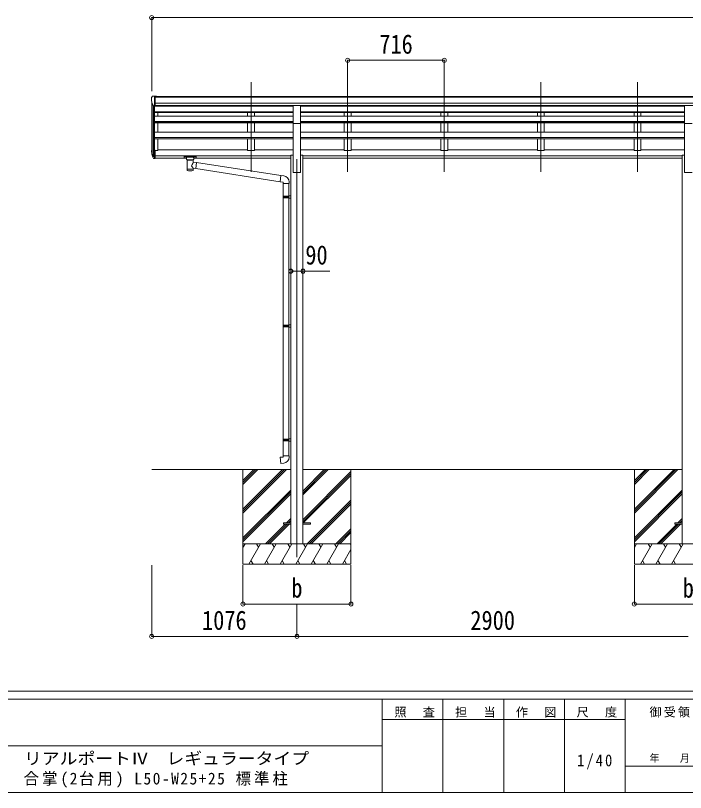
# Model space of a CAD drawing. Units: millimetres at full size. Extents: x -8385 to 33752, y -10062 to 5787.
# Drawn here: x 31 to 4994, y -5853 to -97 of the extents above; entities that cross this region are included whole.
import ezdxf
from ezdxf.enums import TextEntityAlignment as Align

# ---------------------------------------------------------------- set-up
doc = ezdxf.new("R2010")
doc.units = ezdxf.units.MM
doc.header["$LTSCALE"] = 30
doc.header["$PDMODE"] = 32
doc.header["$PDSIZE"] = 30
for name, color, linetype, lineweight in [('0-0_0', 7, 'Continuous', 9), ('0-1_本体', 4, 'Continuous', 9), ('0-2_部品', 7, 'Continuous', 9), ('0-8_PARTS2', 2, 'Continuous', 9), ('0-A_寸法', 6, 'Continuous', 9), ('F-0_240', 7, 'Continuous', 9)]:
    doc.layers.add(name, color=color, linetype=linetype, lineweight=lineweight)
doc.styles.add('ＭＳ ゴシック', font='')
doc.styles.get('ＭＳ ゴシック').set_extended_font_data('MS Gothic')

msp = doc.modelspace()

# ---------------------------------------------------------------- linework, layer by layer
at = {"layer": '0-0_0'}
for p, q in [((1039.62, -3460.68), (2070.42, -3460.68)), ((1715.62, -3460.68), (1715.62, -4160.68)), ((1715.62, -3754.86), (2009.8, -3460.68)), ((1715.62, -3769), (2023.94, -3460.68)), ((1715.62, -3783.14), (2038.09, -3460.68)), ((1715.62, -3571.01), (1825.95, -3460.68)), ((1715.62, -3556.87), (1811.81, -3460.68)), ((1715.62, -3542.73), (1797.67, -3460.68)), ((2160.82, -3460.68), (4970.42, -3460.68)), ((2160.82, -3646.31), (2346.45, -3460.68)), ((2160.82, -3632.17), (2332.31, -3460.68)), ((2160.82, -3618.03), (2318.17, -3460.68)), ((2160.82, -3830.16), (2515.62, -3475.36)), ((2160.82, -3844.3), (2515.62, -3489.5)), ((2163.08, -3856.18), (2515.62, -3503.65)), ((2515.62, -3460.68), (2515.62, -4160.68)), ((4615.62, -3460.68), (4615.62, -4160.68)), ((4615.62, -3754.86), (4909.8, -3460.68)), ((4615.62, -3769), (4923.94, -3460.68)), ((4615.62, -3783.14), (4938.09, -3460.68)), ((4615.62, -3571.01), (4725.95, -3460.68)), ((4615.62, -3556.87), (4711.81, -3460.68)), ((4615.62, -3542.73), (4697.67, -3460.68)), ((1715.62, -3966.99), (2070.42, -3612.19)), ((4615.62, -3966.99), (4970.42, -3612.19)), ((1715.62, -3981.13), (2070.42, -3626.33)), ((1715.62, -3995.28), (2070.42, -3640.48)), ((4615.62, -3981.13), (4970.42, -3626.33)), ((4615.62, -3995.28), (4970.42, -3640.48)), ((2192.43, -4010.68), (2515.62, -3687.49)), ((2206.57, -4010.68), (2515.62, -3701.63)), ((2220.72, -4010.68), (2515.62, -3715.78)), ((2038.56, -3856.18), (2070.42, -3824.32)), ((2052.71, -3856.18), (2070.42, -3838.47)), ((2066.85, -3856.18), (2070.42, -3852.61)), ((4938.56, -3856.18), (4970.42, -3824.32)), ((4952.71, -3856.18), (4970.42, -3838.47)), ((4966.85, -3856.18), (4970.42, -3852.61)), ((1884.06, -4010.68), (2029.56, -3865.18)), ((1898.21, -4010.68), (2043.71, -3865.18)), ((1912.35, -4010.68), (2057.85, -3865.18)), ((2404.56, -4010.68), (2515.62, -3899.62)), ((4784.06, -4010.68), (4929.56, -3865.18)), ((4798.21, -4010.68), (4943.71, -3865.18)), ((4812.35, -4010.68), (4957.85, -3865.18)), ((2418.71, -4010.68), (2515.62, -3913.77)), ((2432.85, -4010.68), (2515.62, -3927.91)), ((2515.62, -4010.68), (1715.62, -4010.68)), ((1715.62, -4038.18), (1731.5, -4010.68)), ((1760.37, -4160.68), (1846.97, -4010.68)), ((1831.97, -4036.66), (1816.97, -4010.68)), ((1875.84, -4160.68), (1962.44, -4010.68)), ((1947.44, -4036.66), (1932.44, -4010.68)), ((1991.31, -4160.68), (2077.91, -4010.68)), ((2062.91, -4036.66), (2047.91, -4010.68)), ((2106.78, -4160.68), (2193.38, -4010.68)), ((2178.38, -4036.66), (2163.38, -4010.68)), ((2222.25, -4160.68), (2308.85, -4010.68)), ((2293.85, -4036.66), (2278.85, -4010.68)), ((2337.72, -4160.68), (2424.32, -4010.68)), ((2394.32, -4010.68), (2409.32, -4036.66)), ((2509.79, -4010.68), (2515.62, -4020.78)), ((5415.62, -4010.68), (4615.62, -4010.68)), ((4615.62, -4038.18), (4631.5, -4010.68)), ((4660.37, -4160.68), (4746.97, -4010.68)), ((4731.97, -4036.66), (4716.97, -4010.68)), ((4775.84, -4160.68), (4862.44, -4010.68)), ((4847.44, -4036.66), (4832.44, -4010.68)), ((4891.31, -4160.68), (4977.91, -4010.68)), ((4962.91, -4036.66), (4947.91, -4010.68)), ((2453.19, -4160.68), (2515.62, -4052.54)), ((1775.37, -4134.7), (1790.37, -4160.68)), ((1890.84, -4134.7), (1905.84, -4160.68)), ((2006.31, -4134.7), (2021.31, -4160.68)), ((2121.78, -4134.7), (2136.78, -4160.68)), ((2237.25, -4134.7), (2252.25, -4160.68)), ((2352.72, -4134.7), (2367.72, -4160.68)), ((2468.19, -4134.7), (2483.19, -4160.68)), ((4675.37, -4134.7), (4690.37, -4160.68)), ((4790.84, -4134.7), (4805.84, -4160.68)), ((4906.31, -4134.7), (4921.31, -4160.68)), ((1715.62, -4160.68), (2515.62, -4160.68)), ((4615.62, -4160.68), (5415.62, -4160.68))]:
    msp.add_line(p, q, dxfattribs=at)
at = {"layer": '0-1_本体'}
for p, q in [((1039.62, -1097.56), (1039.62, -733.31)), ((1066.12, -696.56), (6065.12, -696.56)), ((1066.12, -701.91), (6065.12, -701.91)), ((1066.12, -745.44), (6065.12, -745.44)), ((1043.91, -752.11), (1043.91, -1121.82)), ((1053.62, -767.47), (1053.62, -1139.82)), ((1059.62, -767.94), (1059.62, -1095.39)), ((1059.62, -767.95), (2088.12, -767.95)), ((1066.12, -763.11), (6065.12, -763.11)), ((2088.12, -765.48), (1066.12, -765.48)), ((1750.62, -765.48), (1750.62, -767.95)), ((1800.62, -765.48), (1800.62, -767.95)), ((2143.12, -765.48), (4988.12, -765.48)), ((2143.12, -767.95), (4988.12, -767.95)), ((2466.62, -765.48), (2466.62, -767.95)), ((2516.62, -765.48), (2516.62, -767.95)), ((3182.62, -765.48), (3182.62, -767.95)), ((3232.62, -765.48), (3232.62, -767.95)), ((3898.62, -765.48), (3898.62, -767.95)), ((3948.62, -765.48), (3948.62, -767.95)), ((4614.62, -765.48), (4614.62, -767.95)), ((4664.62, -765.48), (4664.62, -767.95)), ((1059.62, -810.14), (2088.12, -810.14)), ((1059.62, -811.54), (2088.12, -811.54)), ((1059.62, -815.23), (2088.12, -815.23)), ((1059.62, -842.47), (2088.12, -842.47)), ((1084.62, -842.47), (1084.62, -815.23)), ((1750.62, -815.23), (1750.62, -842.47)), ((1800.62, -815.23), (1800.62, -842.47)), ((2143.12, -810.14), (4988.12, -810.14)), ((2143.12, -811.54), (4988.12, -811.54)), ((2143.12, -815.23), (4988.12, -815.23)), ((2143.12, -842.47), (4988.12, -842.47)), ((2466.62, -815.23), (2466.62, -842.47)), ((2516.62, -815.23), (2516.62, -842.47)), ((3182.62, -815.23), (3182.62, -842.47)), ((3232.62, -815.23), (3232.62, -842.47)), ((3898.62, -815.23), (3898.62, -842.47)), ((3948.62, -815.23), (3948.62, -842.47)), ((4614.62, -815.23), (4614.62, -842.47)), ((4664.62, -815.23), (4664.62, -842.47)), ((1059.62, -883.2), (2088.12, -883.2)), ((1059.62, -884.69), (2088.12, -884.69)), ((1059.62, -891.5), (2088.12, -891.5)), ((1084.62, -960.99), (1084.62, -891.5)), ((1750.62, -891.5), (1750.62, -960.99)), ((1800.62, -891.5), (1800.62, -960.99)), ((2088.12, -1260.68), (2088.12, -896.74)), ((2143.12, -883.2), (4988.12, -883.2)), ((2143.12, -884.69), (4988.12, -884.69)), ((2143.12, -891.5), (4988.12, -891.5)), ((2143.12, -1260.68), (2143.12, -896.74)), ((2466.62, -891.5), (2466.62, -960.99)), ((2516.62, -891.5), (2516.62, -960.99)), ((3182.62, -891.5), (3182.62, -960.99)), ((3232.62, -891.5), (3232.62, -960.99)), ((3898.62, -891.5), (3898.62, -960.99)), ((3948.62, -891.5), (3948.62, -960.99)), ((4614.62, -891.5), (4614.62, -960.99)), ((4664.62, -891.5), (4664.62, -960.99)), ((4988.12, -1260.68), (4988.12, -896.74)), ((1059.62, -960.99), (2088.12, -960.99)), ((2143.12, -960.99), (4988.12, -960.99)), ((1059.62, -1000.3), (2088.12, -1000.3)), ((1059.62, -1001.78), (2088.12, -1001.78)), ((1059.62, -1011.26), (2088.12, -1011.26)), ((1084.62, -1096.21), (1084.62, -1011.26)), ((1750.62, -1011.26), (1750.62, -1096.21)), ((2143.12, -1000.3), (4988.12, -1000.3)), ((2143.12, -1001.78), (4988.12, -1001.78)), ((2143.12, -1011.26), (4988.12, -1011.26)), ((2466.62, -1011.26), (2466.62, -1096.21)), ((3182.62, -1011.26), (3182.62, -1096.21)), ((3898.62, -1011.26), (3898.62, -1096.21)), ((4614.62, -1011.26), (4614.62, -1096.21)), ((1084.62, -1091.41), (1750.62, -1091.41)), ((1800.62, -1091.41), (2088.12, -1091.41)), ((2143.12, -1091.41), (2466.62, -1091.41)), ((2516.62, -1091.41), (3182.62, -1091.41)), ((3232.62, -1091.41), (3898.62, -1091.41)), ((3948.62, -1091.41), (4614.62, -1091.41)), ((4664.62, -1091.41), (4988.12, -1091.41)), ((1066.12, -1096.21), (1084.62, -1096.21)), ((1066.12, -1135.72), (2070.62, -1135.72)), ((1066.12, -1137.1), (2070.62, -1137.1)), ((2070.62, -1130.68), (2088.12, -1130.68)), ((2070.62, -1130.68), (2070.62, -4010.68)), ((2143.12, -1130.68), (2160.62, -1130.68)), ((2160.62, -1130.68), (2160.62, -4010.68)), ((2160.62, -1135.72), (4970.62, -1135.72)), ((2160.62, -1137.1), (4970.62, -1137.1)), ((4970.62, -1130.68), (4988.12, -1130.68)), ((4970.62, -1130.68), (4970.62, -4010.68)), ((1066.12, -1154.28), (1297.62, -1154.28)), ((1351.62, -1154.28), (2070.62, -1154.28)), ((2160.62, -1154.28), (4970.62, -1154.28)), ((2088.12, -1260.68), (2143.12, -1260.68)), ((4988.12, -1260.68), (5043.12, -1260.68))]:
    msp.add_line(p, q, dxfattribs=at)
for points in [[(1800.62, -1011.26), (1800.62, -1096.21), (1750.62, -1096.21)], [(2516.62, -1011.26), (2516.62, -1096.21), (2466.62, -1096.21)], [(3232.62, -1011.26), (3232.62, -1096.21), (3182.62, -1096.21)], [(3948.62, -1011.26), (3948.62, -1096.21), (3898.62, -1096.21)], [(4664.62, -1011.26), (4664.62, -1096.21), (4614.62, -1096.21)]]:
    msp.add_lwpolyline(points, dxfattribs=at)
at = {"layer": '0-2_部品'}
for p, q in [((1037.62, -704.33), (1037.62, -704.96)), ((1044.53, -695.52), (1040.47, -701.33)), ((1047.62, -694.96), (1045.29, -695.1)), ((1047.62, -694.96), (1066.12, -694.96)), ((1059.62, -767.94), (1059.62, -694.96)), ((1066.12, -694.96), (1076.12, -695.04)), ((1066.12, -766.94), (1066.12, -694.96)), ((1076.12, -696.56), (1076.12, -695.04)), ((1052, -766.13), (1042.72, -750.06)), ((1059.62, -767.94), (1054.41, -767.62)), ((1066.12, -766.94), (1059.62, -766.94)), ((2088.12, -764.82), (2143.12, -764.82)), ((2088.12, -896.9), (2088.12, -764.82)), ((2143.12, -896.9), (2143.12, -764.82)), ((4988.12, -764.82), (5043.12, -764.82)), ((4988.12, -896.9), (4988.12, -764.82)), ((2088.12, -896.9), (2143.12, -896.9)), ((4988.12, -896.9), (5043.12, -896.9)), ((1042.01, -1121.43), (1052.18, -1140.6)), ((1053.19, -1139.35), (1043.44, -1120.93)), ((1044.6, -1138.28), (1052.18, -1155.77)), ((1059.62, -1140.1), (1054.49, -1140.1)), ((1059.62, -1142.1), (1054.78, -1142.1)), ((1059.62, -1095.39), (1059.62, -1157.27)), ((1066.12, -1095.39), (1059.62, -1095.39)), ((1066.12, -1133.7), (1059.62, -1133.7)), ((1066.12, -1139.1), (1059.62, -1139.1)), ((1066.12, -1095.39), (1066.12, -1156.45)), ((1281.12, -1142.16), (1281.12, -1152.92)), ((1281.12, -1142.35), (1281.12, -1143.89)), ((1283.12, -1141.5), (1366.12, -1141.5)), ((1283.12, -1143.67), (1366.12, -1143.67)), ((1297.62, -1160.39), (1297.62, -1150.12)), ((1351.62, -1160.39), (1351.62, -1150.12)), ((1368.12, -1142.16), (1368.12, -1152.92)), ((1059.62, -1157.27), (1054.78, -1157.27)), ((1066.12, -1156.45), (1059.62, -1156.45)), ((1283.12, -1153.58), (1297.62, -1153.58)), ((1301.72, -1164.89), (1301.71, -1245.18)), ((1347.52, -1182.47), (1347.52, -1164.88)), ((1372.74, -1186.37), (1347.52, -1182.46)), ((1351.62, -1153.58), (1366.12, -1153.58)), ((1372.74, -1186.37), (1365.72, -1231.63)), ((1372.74, -1186.37), (1996.71, -1283.17)), ((1347.54, -1245.18), (1347.52, -1228.56)), ((1347.52, -1228.81), (1365.72, -1231.63)), ((1992.7, -1329), (1365.72, -1231.63)), ((2017.54, -1284.99), (1996.71, -1283.17)), ((2012.62, -1340.74), (2058.62, -1340.74)), ((2014.62, -1340.74), (2014.62, -1434.74)), ((2056.62, -1340.74), (2056.62, -1432.18)), ((2058.62, -1340.74), (2058.62, -1329.82)), ((2012.62, -1436.74), (2013.62, -1434.74)), ((2012.62, -1436.74), (2056.62, -1436.74)), ((2012.62, -1436.74), (2012.62, -1444.74)), ((2013.62, -1434.74), (2056.62, -1434.74)), ((2052.15, -1436.74), (2051.72, -1434.74)), ((2054.62, -1432.24), (2070.62, -1431.77)), ((2054.62, -1434.24), (2054.62, -1432.24)), ((2054.62, -1434.24), (2056.62, -1434.24)), ((2070.62, -1431.77), (2070.62, -1449.71)), ((2012.62, -1444.74), (2056.62, -1444.74)), ((2012.62, -1444.74), (2013.62, -1446.74)), ((2013.62, -1446.74), (2056.62, -1446.74)), ((2014.62, -1446.74), (2014.62, -2390.93)), ((2054.62, -1449.24), (2054.62, -1447.24)), ((2054.62, -1449.24), (2070.62, -1449.71)), ((2056.62, -1449.3), (2056.62, -2388.37)), ((2012.62, -2392.93), (2013.62, -2390.93)), ((2012.62, -2392.93), (2056.62, -2392.93)), ((2012.62, -2392.93), (2012.62, -2400.93)), ((2012.62, -2400.93), (2056.62, -2400.93)), ((2012.62, -2400.93), (2013.62, -2402.93)), ((2013.62, -2390.93), (2056.62, -2390.93)), ((2013.62, -2402.93), (2056.62, -2402.93)), ((2014.62, -2402.93), (2014.62, -3236.09)), ((2052.15, -2392.93), (2051.72, -2390.93)), ((2054.62, -2388.43), (2070.62, -2387.96)), ((2054.62, -2390.43), (2054.62, -2388.43)), ((2054.62, -2390.43), (2056.62, -2390.43)), ((2054.62, -2405.43), (2054.62, -2403.43)), ((2054.62, -2405.43), (2070.62, -2405.9)), ((2056.62, -2405.49), (2056.62, -3233.53)), ((2070.62, -2387.96), (2070.62, -2405.9)), ((2012.62, -3238.09), (2013.62, -3236.09)), ((2012.62, -3238.09), (2056.62, -3238.09)), ((2012.62, -3238.09), (2012.62, -3246.09)), ((2012.62, -3246.09), (2056.62, -3246.09)), ((2012.62, -3246.09), (2013.62, -3248.09)), ((2013.62, -3236.09), (2056.62, -3236.09)), ((2013.62, -3248.09), (2056.62, -3248.09)), ((2014.62, -3248.09), (2014.62, -3358.09)), ((2052.15, -3238.09), (2051.72, -3236.09)), ((2054.62, -3233.59), (2070.62, -3233.12)), ((2054.62, -3235.59), (2054.62, -3233.59)), ((2054.62, -3235.59), (2056.62, -3235.59)), ((2054.62, -3250.59), (2054.62, -3248.59)), ((2054.62, -3250.59), (2070.62, -3251.06)), ((2056.62, -3250.65), (2056.62, -3358.09)), ((2070.62, -3233.12), (2070.62, -3251.06)), ((2012.62, -3358.09), (2058.62, -3358.09)), ((2012.62, -3368.09), (2012.62, -3358.09)), ((2058.62, -3358.09), (2058.62, -3369))]:
    msp.add_line(p, q, dxfattribs=at)
at = {"layer": '0-2_部品', "color": 4}
for p, q in [((2015.82, -3856.18), (2015.82, -3865.18)), ((2070.62, -3856.18), (2015.82, -3856.18)), ((2070.62, -3865.18), (2015.82, -3865.18)), ((2215.42, -3856.18), (2160.62, -3856.18)), ((4915.82, -3856.18), (4915.82, -3865.18)), ((4970.62, -3856.18), (4915.82, -3856.18)), ((4970.62, -3865.18), (4915.82, -3865.18))]:
    msp.add_line(p, q, dxfattribs=at)
at = {"layer": '0-2_部品'}
for points in [[(1281.12, -1142.16), (1281.16, -1141.97), (1281.24, -1141.83), (1281.34, -1141.74), (1281.44, -1141.67), (1281.56, -1141.63), (1281.86, -1141.57), (1282.35, -1141.52), (1282.89, -1141.5), (1283.12, -1141.5)], [(1366.12, -1141.5), (1366.48, -1141.5), (1367.01, -1141.53), (1367.45, -1141.58), (1367.76, -1141.66), (1367.93, -1141.75), (1368.05, -1141.89), (1368.11, -1142.07), (1368.12, -1142.16)], [(1281.12, -1152.92), (1281.16, -1153.12), (1281.24, -1153.25), (1281.34, -1153.35), (1281.44, -1153.41), (1281.56, -1153.45), (1281.86, -1153.51), (1282.35, -1153.56), (1282.89, -1153.58), (1283.12, -1153.58)], [(1297.66, -1160.34), (1297.64, -1160.69), (1297.88, -1161.65), (1298.4, -1162.53), (1299.21, -1163.37), (1300.32, -1164.17), (1301.72, -1164.89)], [(1347.52, -1164.88), (1347.75, -1164.79), (1349.11, -1164.05), (1350.22, -1163.21), (1350.98, -1162.34), (1351.44, -1161.44), (1351.61, -1160.55)], [(1366.12, -1153.58), (1366.48, -1153.58), (1367.01, -1153.55), (1367.45, -1153.5), (1367.76, -1153.43), (1367.93, -1153.33), (1368.05, -1153.19), (1368.11, -1153.01), (1368.12, -1152.92)], [(1996.71, -1283.17), (1992.7, -1329), (2012.62, -1330.74), (2012.62, -1340.74)], [(2052.15, -1436.74), (2052.15, -1444.74), (2051.72, -1446.74)], [(2054.62, -1447.24), (2056.62, -1447.24), (2056.62, -1434.24)], [(2052.15, -2392.93), (2052.15, -2400.93), (2051.72, -2402.93)], [(2054.62, -2403.43), (2056.62, -2403.43), (2056.62, -2390.43)], [(2052.15, -3238.09), (2052.15, -3246.09), (2051.72, -3248.09)], [(2054.62, -3248.59), (2056.62, -3248.59), (2056.62, -3235.59)], [(2017.54, -3413.83), (1996.71, -3415.65), (1992.7, -3369.83), (2012.62, -3368.09)]]:
    msp.add_lwpolyline(points, dxfattribs=at)
at = {"layer": '0-2_部品', "color": 4}
msp.add_lwpolyline([(2215.42, -3856.18), (2215.42, -3865.18), (2160.62, -3865.18)], dxfattribs=at)
at = {"layer": '0-2_部品'}
for centre, radius, start, end in [((1040.62, -704.33), 3, 93, 180), ((1239.62, -704.96), 202, 180, 192.90261), ((1045.35, -696.1), 1, 93.5, 145), ((1054.6, -764.63), 3, 210, 266.5), ((1128.28, -1099.26), 89.07, 174.49576, 194.41188), ((1127.57, -1094.98), 88.05, 177.22392, 197.21071), ((1172.84, -1102.2), 133.22, 183.27987, 195.71302), ((1054.78, -1139.1), 3, 210, 270), ((1054.49, -1138.6), 1.5, 210, 270), ((1054.78, -1154.27), 3, 210, 270), ((2013.62, -1329.82), 45, 0, 85), ((2013.62, -3369), 45, 275, 0)]:
    msp.add_arc(centre, radius, start, end, dxfattribs=at)
for centre, major_axis, ratio, start_param, end_param in [((1283.12, -1143.89), (2, 0), 0.109601, 1.5707963, 3.1415927), ((1324.62, -1150.12), (27, 0), 0.122176, 6.2831853, 9.424778), ((1366.12, -1143.89), (2, 0), 0.109601, 0, 1.5707963), ((1324.63, -1165.35), (-22.91, 0.42), 0.072511, 0.0008029, 1.5715993), ((1324.63, -1166.97), (-22.91, 0.42), 0.072511, 0.0008029, 1.5715993), ((1324.61, -1165.35), (22.92, 0.42), 0.07247, 4.71158, 6.2823764), ((1324.61, -1166.97), (22.92, 0.42), 0.07247, 4.71158, 6.2823764), ((1324.62, -1209.01), (-22.81, -26.62), 0.234429, 1.6855472, 3.1268519), ((1335.62, -1160.39), (16, 0), 0.361356, 6.2636979, 6.2831853), ((1324.62, -1245.18), (22.92, 0), 0.101955, 3.1415499, 6.2833984), ((1324.62, -1232.74), (22.91, 0), 0.122865, 3.1415927, 6.2831853), ((1327.18, -1206.36), (20.32, -22.25), 0.045535, 0.0389954, 1.3075346)]:
    msp.add_ellipse(centre, major_axis=major_axis, ratio=ratio, start_param=start_param, end_param=end_param, dxfattribs=at)
at = {"layer": '0-8_PARTS2'}
for p, q in [((1775.62, -1254.48), (1775.62, -591.95)), ((2491.62, -1254.48), (2491.62, -591.95)), ((3207.62, -1254.48), (3207.62, -591.95)), ((3923.62, -1254.48), (3923.62, -591.95)), ((4639.62, -1254.48), (4639.62, -591.95)), ((2115.62, -1160.68), (2115.62, -4110.68))]:
    msp.add_line(p, q, dxfattribs=at)
at = {"layer": '0-A_寸法'}
for p, q in [((1039.62, -112.32), (1039.62, -657.95)), ((1039.62, -112.32), (6091.62, -112.32)), ((2491.62, -428.94), (2491.62, -657.95)), ((2491.62, -428.94), (3207.62, -428.94)), ((3207.62, -428.94), (3207.62, -657.95)), ((2070.62, -1990.86), (2160.62, -1990.86)), ((2160.62, -1990.86), (2360.62, -1990.86)), ((1039.62, -4697.05), (1039.62, -4168.1)), ((1715.62, -4457.07), (1715.62, -4168.1)), ((2515.62, -4457.07), (2515.62, -4168.1)), ((4615.62, -4457.07), (4615.62, -4168.1)), ((1715.62, -4457.07), (2515.62, -4457.07)), ((2115.62, -4697.05), (2115.62, -4457.07)), ((4615.62, -4457.07), (5415.62, -4457.07)), ((1039.62, -4697.05), (2115.62, -4697.05)), ((2115.62, -4697.05), (5015.62, -4697.05))]:
    msp.add_line(p, q, dxfattribs=at)
for p in [(1039.62, -112.32), (2491.62, -428.94), (3207.62, -428.94), (2070.62, -1990.86), (2160.62, -1990.86), (1715.62, -4457.07), (2515.62, -4457.07), (4615.62, -4457.07), (1039.62, -4697.05), (2115.62, -4697.05)]:
    msp.add_point(p, dxfattribs=at)
at = {"layer": 'F-0_240', "color": 5}
for p, q in [((-8385.45, -5102.66), (8054.55, -5102.66)), ((-8385.45, -5162.66), (5387.79, -5162.66)), ((2747.79, -5162.66), (2747.79, -5852.66)), ((3197.79, -5162.66), (3197.79, -5852.66)), ((3647.79, -5162.66), (3647.79, -5852.66)), ((4097.79, -5162.66), (4097.79, -5852.66)), ((4547.79, -5162.66), (4547.79, -5852.66)), ((2747.79, -5312.66), (4547.79, -5312.66)), ((-3402.21, -5507.66), (2747.79, -5507.66)), ((4547.79, -5657.66), (5387.79, -5657.66)), ((-8385.45, -5852.66), (8054.55, -5852.66))]:
    msp.add_line(p, q, dxfattribs=at)

# ---------------------------------------------------------------- texts
at = {"layer": '0-A_寸法', "color": 7, "style": 'ＭＳ ゴシック', "width": 0.85}
for s, p in [('716', (2725.87, -422.94)), ('90', (2178.12, -1984.86)), ('b', (2074.37, -4452.07)), ('b', (4974.37, -4452.07)), ('1076', (1412.62, -4691.05)), ('2900', (3400.62, -4691.05))]:
    msp.add_text(s, height=143, dxfattribs=at).set_placement(p, align=Align.BOTTOM_LEFT)
at = {"layer": 'F-0_240', "style": 'ＭＳ ゴシック', "width": 1.1}
msp.add_text('リアルポートⅣ\u3000レギュラータイプ', height=87.98, dxfattribs=at).set_placement((93.72, -5671.05), align=Align.BOTTOM_LEFT)
at = {"layer": 'F-0_240', "style": 'ＭＳ ゴシック'}
msp.add_text('年\u3000\u3000月\u3000\u3000日', height=54.99, dxfattribs=at).set_placement((4727.79, -5642.66), align=Align.BOTTOM_LEFT)
at = {"layer": 'F-0_240', "attachment_point": 7, "style": 'ＭＳ ゴシック'}
for s, insert, char_height in [('\\T1.17;照\u3000査', (2837.79, -5297.66), 65.98), ('\\T1.17;担\u3000当', (3287.79, -5297.66), 65.98), ('\\T1.17;作\u3000図', (3737.79, -5297.66), 65.98), ('\\T1.17;尺\u3000度', (4187.79, -5297.66), 65.98), ('\\T1.17;御受領印', (4727.79, -5297.66), 65.98), ('\\T1.28;\\W0.9;1/40', (4191.54, -5680.16), 87.98), ('\\T1.2;\\W0.95;合掌(2台用)\\~L50-W25+25\\~標準柱', (90.66, -5817.05), 87.98)]:
    msp.add_mtext(s, dxfattribs=dict(at, insert=insert, char_height=char_height))

doc.saveas('drawing.dxf')
